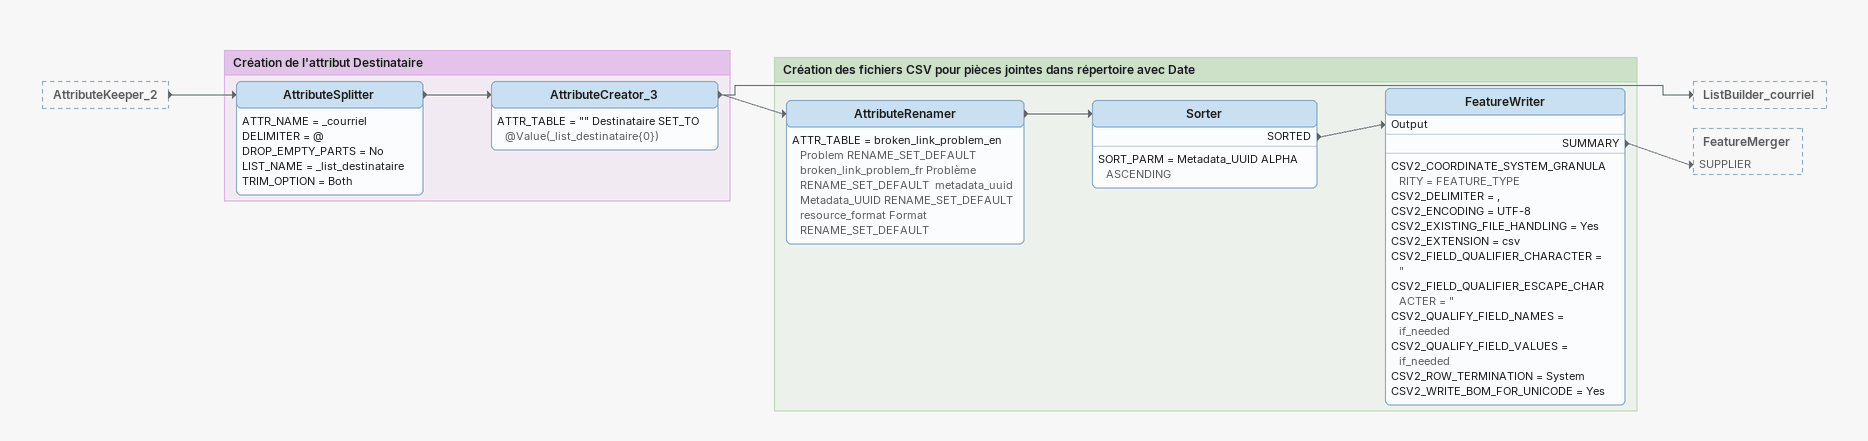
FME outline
AttributeKeeper_2 [outside]
    -> AttributeSplitter

Bookmark: Création de l'attribut Destinataire
AttributeSplitter
    ATTR_NAME = _courriel
    DELIMITER = @
    DROP_EMPTY_PARTS = No
    LIST_NAME = _list_destinataire
    TRIM_OPTION = Both
    -> AttributeCreator_3
AttributeCreator_3
    ATTR_TABLE = "" Destinataire SET_TO @Value(_list_destinataire{0})
    -> AttributeRenamer
    -> ListBuilder_courriel

Bookmark: Création des fichiers CSV pour pièces jointes dans répertoire avec Date
AttributeRenamer
    ATTR_TABLE = broken_link_problem_en Problem RENAME_SET_DEFAULT  broken_link_problem_fr Problème RENAME_SET_DEFAULT  metadata_uuid Metadata_UUID RENAME_SET_DEFAULT  resource_format Format RENAME_SET_DEFAULT
    -> Sorter
Sorter
    SORT_PARM = Metadata_UUID ALPHA ASCENDING
    SORTED -> FeatureWriter [Output]
FeatureWriter
    CSV2_COORDINATE_SYSTEM_GRANULARITY = FEATURE_TYPE
    CSV2_DELIMITER = ,
    CSV2_ENCODING = UTF-8
    CSV2_EXISTING_FILE_HANDLING = Yes
    CSV2_EXTENSION = csv
    CSV2_FIELD_QUALIFIER_CHARACTER = "
    CSV2_FIELD_QUALIFIER_ESCAPE_CHARACTER = "
    CSV2_QUALIFY_FIELD_NAMES = if_needed
    CSV2_QUALIFY_FIELD_VALUES = if_needed
    CSV2_ROW_TERMINATION = System
    CSV2_WRITE_BOM_FOR_UNICODE = Yes
    SUMMARY -> FeatureMerger [SUPPLIER]
